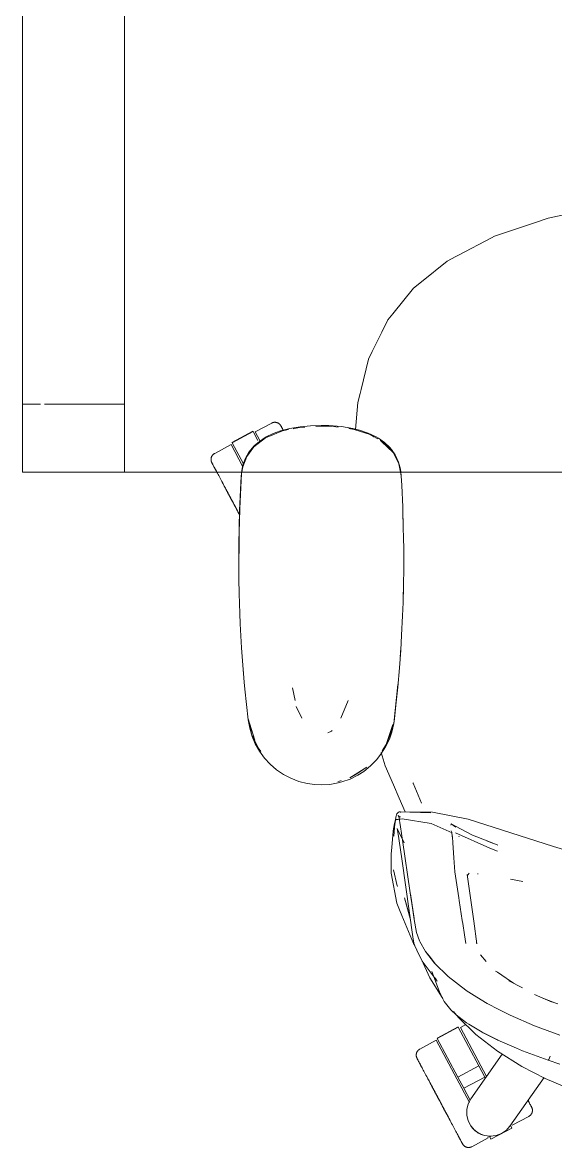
# Model space of a CAD drawing. Header units: millimetres. Extents: x 155927 to 326028, y -36033 to 97293.
# Drawn here: x 169247 to 169560, y 19446 to 20107 of the extents above; entities that cross this region are included whole.
import ezdxf

# ---------------------------------------------------------------- set-up
doc = ezdxf.new("R2010")
doc.units = ezdxf.units.MM
doc.header["$MEASUREMENT"] = 0
doc.layers.add('G-IMPT', color=8, linetype='CONTINUOUS', lineweight=9)
doc.layers.add('I-FURN', color=8, linetype='CONTINUOUS', lineweight=9)

msp = doc.modelspace()

# ---------------------------------------------------------------- linework, layer by layer
at = {"layer": 'G-IMPT'}
for p, q in [((169548.52, 19989.81), (169524.44, 19981.66)), ((169548.52, 19989.81), (169555.96, 19992.32)), ((169569.78, 19995.19), (169555.96, 19992.32)), ((169503.27, 19970.48), (169522.78, 19980.78)), ((169522.78, 19980.78), (169524.44, 19981.66)), ((169496.76, 19967.05), (169501.89, 19969.76)), ((169503.27, 19970.48), (169501.89, 19969.76)), ((169496.76, 19967.05), (169481.63, 19954.84)), ((169464.79, 19936.13), (169476.96, 19951.08)), ((169476.96, 19951.08), (169481.63, 19954.84)), ((169461.82, 19932.48), (169458.29, 19925.32)), ((169464.79, 19936.13), (169461.82, 19932.48)), ((169452.65, 19913.85), (169458.29, 19925.32)), ((169452.65, 19913.85), (169450.5, 19909.48)), ((169450.5, 19909.48), (169446.1, 19891.54)), ((169446.1, 19891.54), (169445.51, 19889.17)), ((169442.77, 19868), (169444.22, 19883.88)), ((169444.22, 19883.88), (169445.51, 19889.17)), ((169389.92, 19863.1), (169394.32, 19864.94)), ((169390.42, 19863.72), (169394.49, 19865.71)), ((169399.94, 19867.27), (169394.32, 19864.94)), ((169398.83, 19867.29), (169394.49, 19865.71)), ((169398.83, 19867.29), (169404.31, 19868.72)), ((169399.94, 19867.27), (169403.4, 19867.98)), ((169410.24, 19869.72), (169404.31, 19868.72)), ((169406.15, 19868.54), (169409.9, 19869.31)), ((169409.9, 19869.31), (169413.11, 19869.5)), ((169410.24, 19869.72), (169416.39, 19870.29)), ((169422.73, 19870.47), (169416.39, 19870.29)), ((169419.62, 19869.9), (169422.73, 19870.09)), ((169427.23, 19870.38), (169422.73, 19870.47)), ((169429.4, 19869.88), (169422.73, 19870.09)), ((169427.23, 19870.38), (169434.55, 19869.8)), ((169429.89, 19869.86), (169432.67, 19869.47)), ((169441.31, 19868.69), (169434.55, 19869.8)), ((169438.86, 19868.6), (169442.15, 19868.14)), ((169445.24, 19867.71), (169441.31, 19868.69)), ((169442.15, 19868.14), (169451.55, 19865.11)), ((169445.24, 19867.71), (169450.33, 19865.97)), ((169450.33, 19865.97), (169454.96, 19863.76)), ((169451.55, 19865.11), (169454, 19863.64)), ((169378.97, 19852.26), (169383.13, 19857.88)), ((169380.26, 19854.66), (169383.33, 19858.4)), ((169383.13, 19857.88), (169389.92, 19863.1)), ((169386.37, 19861.07), (169383.33, 19858.4)), ((169390.42, 19863.72), (169386.37, 19861.07)), ((169454.46, 19863.36), (169455.91, 19862.5)), ((169454.96, 19863.76), (169456.34, 19862.96)), ((169459.79, 19860.51), (169456.34, 19862.96)), ((169457.29, 19861.67), (169459.85, 19860.14)), ((169457.76, 19861.34), (169459.23, 19860.06)), ((169457.76, 19861.34), (169465.15, 19854.43)), ((169459.38, 19859.92), (169462.92, 19856.85)), ((169462.84, 19857.65), (169459.79, 19860.51)), ((169459.85, 19860.14), (169465.15, 19854.43)), ((169462.84, 19857.65), (169463.97, 19856.32)), ((169376.56, 19846.06), (169378.97, 19852.26)), ((169378.3, 19851.23), (169376.9, 19847.59)), ((169378.3, 19851.23), (169380.26, 19854.66)), ((169465.15, 19854.43), (169462.92, 19856.85)), ((169466.17, 19853.1), (169463.97, 19856.32)), ((169466.25, 19852.2), (169465.15, 19854.43)), ((169466.17, 19853.1), (169468.16, 19848.78)), ((169466.25, 19852.2), (169468.36, 19847.94)), ((169376.56, 19846.06), (169376.08, 19842.89)), ((169376.54, 19846.24), (169376.09, 19843.85)), ((169376.54, 19846.24), (169376.9, 19847.59)), ((169469.23, 19844.83), (169468.16, 19848.78)), ((169468.36, 19847.94), (169469.3, 19842.89)), ((169469.47, 19842.89), (169469.23, 19844.83)), ((169374.75, 19820.42), (169375.84, 19842.2)), ((169374.75, 19820.42), (169375.73, 19840.59)), ((169374.79, 19821.62), (169375.84, 19842.2)), ((169375.64, 19838.36), (169375.73, 19840.59)), ((169375.84, 19842.2), (169375.73, 19840.59)), ((169375.84, 19842.2), (169376.09, 19843.85)), ((169469.3, 19842.89), (169469.73, 19840.59)), ((169469.73, 19840.82), (169469.47, 19842.89)), ((169470.01, 19835.15), (169469.73, 19840.82)), ((169470.01, 19835.15), (169470.63, 19822.59)), ((169374.29, 19800.23), (169374.79, 19821.62)), ((169374.29, 19800.23), (169374.75, 19820.42)), ((169374.45, 19810.06), (169374.79, 19821.62)), ((169374.79, 19821.62), (169374.75, 19820.42)), ((169470.75, 19819.05), (169470.63, 19822.59)), ((169471.13, 19803.38), (169470.75, 19819.05)), ((169470.81, 19815.65), (169470.95, 19812.32)), ((169470.95, 19810.1), (169470.95, 19812.32)), ((169374.45, 19810.06), (169374.25, 19790.84)), ((169374.29, 19800.23), (169374.45, 19810.06)), ((169374.33, 19780.04), (169374.45, 19810.06)), ((169374.33, 19780.04), (169374.29, 19800.23)), ((169374.31, 19802.27), (169374.38, 19804.18)), ((169374.33, 19800.12), (169374.31, 19802.27)), ((169471.13, 19803.38), (169471.18, 19798.87)), ((169471.18, 19798.87), (169471.17, 19784.15)), ((169374.33, 19780.04), (169374.25, 19790.84)), ((169374.33, 19780.04), (169374.5, 19771.63)), ((169471.1, 19778.68), (169470.81, 19766.38)), ((169471.1, 19778.68), (169471.17, 19784.15)), ((169374.89, 19759.87), (169374.5, 19771.63)), ((169470.89, 19770.25), (169470.96, 19771.91)), ((169470.96, 19771.91), (169470.96, 19773.98)), ((169374.64, 19766.69), (169374.62, 19768.18)), ((169374.75, 19764.75), (169374.64, 19766.69)), ((169470.51, 19758.5), (169470.81, 19766.38)), ((169374.89, 19759.87), (169375.14, 19753.84)), ((169470.51, 19758.5), (169469.97, 19747.19)), ((169375.95, 19739.7), (169375.14, 19753.84)), ((169469.41, 19738.32), (169469.97, 19747.19)), ((169376.28, 19734.62), (169375.95, 19739.7)), ((169469.41, 19738.32), (169468.68, 19728.03)), ((169376.28, 19734.62), (169377.52, 19719.56)), ((169469.28, 19736.28), (169469.14, 19734.86)), ((169469.28, 19736.28), (169469.37, 19738.18)), ((169376.93, 19726.43), (169377.1, 19724.76)), ((169467.7, 19716.64), (169468.68, 19728.03)), ((169377.52, 19719.56), (169377.87, 19715.43)), ((169377.87, 19715.43), (169379.78, 19697.5)), ((169405.74, 19716.22), (169407.32, 19708.78)), ((169465.35, 19695.2), (169467.8, 19718.15)), ((169465.35, 19695.2), (169467.7, 19716.64)), ((169467.8, 19718.15), (169465.68, 19698.02)), ((169411.35, 19698.39), (169408.08, 19705.17)), ((169438.45, 19708.72), (169434.3, 19698.29)), ((169379.78, 19698.02), (169383.61, 19685.55)), ((169379.78, 19698.02), (169380.69, 19694.7)), ((169379.78, 19697.5), (169380.67, 19692.46)), ((169381.82, 19689.05), (169379.9, 19697.45)), ((169382.14, 19687.6), (169380.67, 19692.46)), ((169383.61, 19685.55), (169380.69, 19694.7)), ((169460.94, 19682.85), (169464.76, 19694.7)), ((169464.55, 19692.07), (169460.94, 19682.85)), ((169461.85, 19685.55), (169464.76, 19694.7)), ((169465.35, 19695.2), (169464.19, 19690.24)), ((169465.13, 19695.12), (169464.55, 19692.07)), ((169465.35, 19695.2), (169465.68, 19698.02)), ((169381.82, 19689.05), (169385.56, 19680.98)), ((169383.95, 19683.36), (169382.14, 19687.6)), ((169426.55, 19689.75), (169428.78, 19690.77)), ((169428.78, 19690.77), (169429.23, 19691.06)), ((169460.55, 19681.52), (169462.74, 19686.1)), ((169460.94, 19682.85), (169461.85, 19685.55)), ((169462.74, 19686.1), (169464.19, 19690.24)), ((169383.95, 19683.36), (169386.46, 19678.92)), ((169387.15, 19678.87), (169385.56, 19680.98)), ((169389.46, 19674.83), (169386.46, 19678.92)), ((169460.55, 19681.52), (169457.82, 19677.2)), ((169460.94, 19682.85), (169458.52, 19679.27)), ((169389.46, 19674.83), (169392.62, 19671.39)), ((169451.65, 19670.29), (169455.2, 19673.89)), ((169455.2, 19673.89), (169457.82, 19677.2)), ((169460.26, 19670.36), (169458.01, 19678.18)), ((169396.46, 19668.07), (169392.62, 19671.39)), ((169400.63, 19665.24), (169396.46, 19668.07)), ((169439.52, 19663.24), (169449.47, 19669.56)), ((169443.2, 19665.4), (169449.47, 19669.56)), ((169444.13, 19664.83), (169447.68, 19667.1)), ((169451.65, 19670.29), (169447.68, 19667.1)), ((169460.26, 19670.36), (169465.12, 19659.24)), ((169400.63, 19665.24), (169404.79, 19663.05)), ((169404.79, 19663.05), (169409.5, 19661.22)), ((169414.37, 19659.96), (169409.5, 19661.22)), ((169414.37, 19659.96), (169418.88, 19659.31)), ((169422.73, 19659.14), (169418.88, 19659.31)), ((169422.73, 19659.14), (169427.77, 19659.43)), ((169427.77, 19659.43), (169432.72, 19660.31)), ((169434.41, 19661.68), (169432.38, 19661.06)), ((169432.72, 19660.31), (169434.84, 19660.88)), ((169439.62, 19662.59), (169434.84, 19660.88)), ((169439.52, 19663.24), (169443.2, 19665.4)), ((169439.62, 19662.59), (169444.13, 19664.83)), ((169465.12, 19659.24), (169468.54, 19651.4)), ((169476.54, 19660.46), (169476.65, 19660.2)), ((169481.57, 19648.34), (169476.65, 19660.2)), ((169468.54, 19651.4), (169472.11, 19643.24)), ((169466.08, 19636.92), (169466.62, 19640.2)), ((169470.22, 19639.22), (169466.27, 19638.84)), ((169466.62, 19640.2), (169467.17, 19642.07)), ((169466.68, 19638.6), (169470.26, 19639.29)), ((169466.68, 19638.6), (169470.22, 19639.22)), ((169467.49, 19642.6), (169467.17, 19642.07)), ((169467.49, 19642.6), (169467.98, 19642.98)), ((169468.21, 19640.71), (169467.82, 19641.22)), ((169468.37, 19640.12), (169467.82, 19641.22)), ((169468.56, 19643.37), (169467.98, 19642.98)), ((169468.37, 19640.12), (169468.21, 19640.74)), ((169468.21, 19640.74), (169469.31, 19634.47)), ((169468.75, 19640.39), (169468.21, 19640.71)), ((169468.56, 19643.37), (169469.42, 19643.18)), ((169487.12, 19642.76), (169468.67, 19643.34)), ((169468.67, 19643.34), (169469.14, 19643.24)), ((169468.75, 19640.39), (169469.25, 19640.31)), ((169487.12, 19642.76), (169469.14, 19643.24)), ((169488.01, 19643.2), (169469.14, 19643.24)), ((169469.14, 19643.24), (169469.31, 19643.21)), ((169469.42, 19643.18), (169469.31, 19643.21)), ((169487.3, 19636.57), (169470.26, 19639.29)), ((169508.96, 19639), (169488.01, 19643.2)), ((169465.82, 19636.51), (169465.01, 19632.26)), ((169465.49, 19631.62), (169466.01, 19636.31)), ((169465.82, 19636.51), (169466.27, 19638.84)), ((169466.08, 19636.92), (169466.01, 19636.31)), ((169471.41, 19625.07), (169467.41, 19633.5)), ((169467.41, 19633.5), (169467.55, 19632.64)), ((169467.55, 19632.64), (169468.38, 19627.61)), ((169470.43, 19626.62), (169469.31, 19634.47)), ((169487.3, 19636.57), (169499.6, 19630.98)), ((169498.84, 19635.49), (169498.98, 19636.18)), ((169498.98, 19636.18), (169499.11, 19636.21)), ((169499.11, 19636.21), (169499.28, 19636.24)), ((169499.11, 19636.21), (169501.82, 19634.37)), ((169499.11, 19636.21), (169501.57, 19634.86)), ((169511.68, 19629.58), (169501.57, 19634.86)), ((169559.2, 19623.02), (169508.96, 19639)), ((169464.17, 19622.47), (169464.97, 19631.79)), ((169464.97, 19631.79), (169465.01, 19632.26)), ((169465.49, 19631.62), (169465.28, 19629.03)), ((169468.38, 19627.61), (169468.6, 19626.32)), ((169470.04, 19615.65), (169468.6, 19626.32)), ((169474.98, 19595.74), (169470.43, 19626.62)), ((169499.15, 19632.23), (169499.42, 19631.46)), ((169499.45, 19631.39), (169499.42, 19631.46)), ((169499.73, 19628.93), (169499.45, 19631.39)), ((169499.73, 19628.93), (169499.77, 19628.56)), ((169500.03, 19625.15), (169499.77, 19628.56)), ((169521.78, 19622.03), (169501.63, 19630.95)), ((169503.79, 19628.58), (169503.52, 19629.01)), ((169511.68, 19629.58), (169520.15, 19626.33)), ((169525.05, 19624.31), (169519.94, 19626.33)), ((169519.94, 19626.33), (169523.32, 19624.99)), ((169520.15, 19626.33), (169525.05, 19624.31)), ((169464.17, 19622.47), (169463.82, 19618.51)), ((169500.03, 19625.15), (169500.66, 19616.31)), ((169526.37, 19620.28), (169521.78, 19622.03)), ((169525.05, 19624.31), (169526.46, 19623.75)), ((169559.2, 19623.02), (169589.18, 19613.83)), ((169463.82, 19618.51), (169463.83, 19614.34)), ((169463.85, 19607.37), (169463.83, 19614.34)), ((169470.04, 19615.65), (169476.71, 19568.44)), ((169501.28, 19608.06), (169500.66, 19616.31)), ((169463.85, 19607.37), (169467.09, 19589.68)), ((169465.26, 19609.24), (169467.31, 19599.93)), ((169501.29, 19607.98), (169501.28, 19608.06)), ((169501.29, 19607.98), (169503.5, 19592.77)), ((169509.67, 19607.33), (169508.43, 19605.76)), ((169508.46, 19605.98), (169508.51, 19606.21)), ((169508.55, 19606.47), (169508.51, 19606.21)), ((169512.29, 19579.14), (169508.55, 19606.47)), ((169514.62, 19606.97), (169514.96, 19606.93)), ((169467.31, 19599.93), (169467.46, 19599.36)), ((169541.09, 19602.29), (169533.84, 19603.71)), ((169471.59, 19592.86), (169474.94, 19580.97)), ((169471.59, 19592.86), (169475.09, 19579.91)), ((169474.98, 19595.74), (169477.31, 19580.55)), ((169475.08, 19595.14), (169477.37, 19579.98)), ((169475.08, 19595.14), (169477.31, 19580.55)), ((169503.5, 19592.77), (169503.74, 19591.22)), ((169467.09, 19589.68), (169468.68, 19585.82)), ((169503.74, 19591.22), (169505.61, 19579.45)), ((169470.08, 19582.45), (169468.68, 19585.82)), ((169476.87, 19566), (169470.08, 19582.45)), ((169478.67, 19572.31), (169477.37, 19579.98)), ((169505.87, 19577.79), (169505.61, 19579.45)), ((169506.93, 19570.95), (169505.87, 19577.79)), ((169512.29, 19579.14), (169514.07, 19565.78)), ((169476.71, 19568.44), (169477.36, 19565.45)), ((169480.43, 19567.52), (169478.67, 19572.31)), ((169480.43, 19567.52), (169480.64, 19567.09)), ((169483.93, 19561.26), (169480.64, 19567.09)), ((169506.93, 19570.95), (169507.68, 19565.88)), ((169477.64, 19564.83), (169476.87, 19566)), ((169478.93, 19562.08), (169477.36, 19565.45)), ((169481.99, 19555.51), (169478.93, 19562.08)), ((169489.35, 19554.29), (169483.93, 19561.26)), ((169484.26, 19561.03), (169489.65, 19554.08)), ((169484.26, 19561.03), (169486.84, 19557.66)), ((169514.07, 19565.78), (169513.92, 19566.26)), ((169490.91, 19543.85), (169481.99, 19555.51)), ((169486.61, 19545.74), (169482.63, 19554.37)), ((169489.65, 19554.08), (169486.84, 19557.66)), ((169489.35, 19554.29), (169497.25, 19546.56)), ((169519.57, 19555.29), (169516.23, 19559.19)), ((169487.67, 19549.51), (169492.18, 19537.6)), ((169497.25, 19546.56), (169507.68, 19538.54)), ((169526.2, 19549.01), (169525.1, 19549.76)), ((169531.33, 19545.52), (169526.2, 19549.01)), ((169493.74, 19534.3), (169486.61, 19545.74)), ((169490.91, 19543.85), (169489.79, 19545.8)), ((169531.91, 19545.12), (169531.33, 19545.52)), ((169535.67, 19542.57), (169531.91, 19545.12)), ((169535.67, 19542.57), (169532.89, 19544.07)), ((169541, 19539.88), (169532.89, 19544.07)), ((169493.26, 19535.38), (169492.18, 19537.6)), ((169494.43, 19532.94), (169493.26, 19535.38)), ((169493.74, 19534.3), (169494.24, 19533.53)), ((169507.68, 19538.54), (169507.94, 19538.37)), ((169514.04, 19534.49), (169507.94, 19538.37)), ((169514.04, 19534.49), (169520.27, 19530.72)), ((169548.04, 19536.01), (169552.89, 19533.82)), ((169552.89, 19533.82), (169558.34, 19531.51)), ((169552.89, 19533.82), (169559.97, 19531.09)), ((169494.43, 19532.94), (169495.04, 19531.8)), ((169495.04, 19531.8), (169498.91, 19526.94)), ((169501.93, 19524.04), (169498.91, 19526.94)), ((169527.06, 19527.15), (169520.27, 19530.72)), ((169527.06, 19527.15), (169533.78, 19523.76)), ((169561.7, 19530.43), (169559.97, 19531.09)), ((169500.35, 19526.05), (169503.35, 19522.37)), ((169501.93, 19524.04), (169508.06, 19519.33)), ((169503.35, 19522.37), (169513.64, 19512.42)), ((169548.01, 19517.58), (169533.78, 19523.76)), ((169508.06, 19519.33), (169509.35, 19518.47)), ((169517.35, 19513.73), (169509.35, 19518.47)), ((169525.96, 19509.42), (169517.35, 19513.73)), ((169526.4, 19509.2), (169517.35, 19513.73)), ((169517.35, 19513.73), (169517.95, 19513.43)), ((169526.4, 19509.2), (169517.95, 19513.43)), ((169548.01, 19517.58), (169562.89, 19512.12)), ((169526.25, 19502.61), (169513.64, 19512.42)), ((169525.96, 19509.42), (169526.4, 19509.2)), ((169526.4, 19509.2), (169537.36, 19504.43)), ((169526.25, 19502.61), (169540.54, 19493.63)), ((169537.36, 19504.43), (169541.04, 19502.95)), ((169541.04, 19502.95), (169556, 19497.38)), ((169540.54, 19493.63), (169554.32, 19486.54)), ((169556, 19497.38), (169556.13, 19497.42)), ((169556.13, 19497.42), (169556, 19497.42)), ((169556, 19497.42), (169562.93, 19495.01)), ((169556.13, 19497.42), (169556.4, 19497.82)), ((169556.13, 19497.42), (169556.18, 19497.43)), ((169556.4, 19497.82), (169556.18, 19497.43)), ((169556.79, 19498.65), (169556.4, 19497.82)), ((169556.51, 19498), (169556.4, 19497.82)), ((169556.79, 19498.65), (169556.51, 19498)), ((169556.79, 19498.65), (169557.21, 19499.71)), ((169556.79, 19498.65), (169556.98, 19499.11)), ((169557.21, 19499.71), (169556.98, 19499.11)), ((169572.29, 19479.03), (169554.32, 19486.54))]:
    msp.add_line(p, q, dxfattribs=at)
at = {"layer": 'I-FURN'}
for p, q in [((169247.19, 19842.89), (169247.19, 20642.89)), ((169247.19, 20642.89), (169247.19, 19842.89)), ((169247.19, 19842.89), (169247.19, 20642.89)), ((169247.19, 20602.89), (169247.19, 19882.89)), ((169307.19, 19882.89), (169307.19, 20602.89)), ((169307.19, 20277.89), (169307.19, 19842.89)), ((169247.19, 19882.89), (169247.19, 19842.89)), ((169247.19, 19882.89), (169257.77, 19882.89)), ((169247.19, 19882.89), (169257.77, 19882.89)), ((169260.08, 19882.89), (169307.19, 19882.89)), ((169260.08, 19882.89), (169307.19, 19882.89)), ((169307.19, 19842.89), (169307.19, 19882.89)), ((169393.59, 19871.84), (169383.91, 19866.69)), ((169393.59, 19871.84), (169393.74, 19871.91)), ((169393.74, 19871.91), (169393.89, 19871.98)), ((169393.89, 19871.98), (169394.03, 19872.04)), ((169394.03, 19872.04), (169394.19, 19872.1)), ((169394.19, 19872.1), (169394.34, 19872.15)), ((169394.34, 19872.15), (169394.49, 19872.19)), ((169394.49, 19872.19), (169394.65, 19872.23)), ((169394.65, 19872.23), (169394.81, 19872.26)), ((169394.81, 19872.26), (169394.97, 19872.28)), ((169394.97, 19872.28), (169395.13, 19872.3)), ((169395.13, 19872.3), (169395.29, 19872.31)), ((169395.29, 19872.31), (169395.45, 19872.31)), ((169395.45, 19872.31), (169395.61, 19872.31)), ((169395.61, 19872.31), (169395.77, 19872.3)), ((169395.77, 19872.3), (169395.93, 19872.29)), ((169395.93, 19872.29), (169396.09, 19872.27)), ((169396.09, 19872.27), (169396.25, 19872.24)), ((169396.25, 19872.24), (169396.41, 19872.21)), ((169396.41, 19872.21), (169396.57, 19872.17)), ((169396.57, 19872.17), (169396.72, 19872.12)), ((169396.72, 19872.12), (169396.87, 19872.07)), ((169396.87, 19872.07), (169397.02, 19872.01)), ((169397.02, 19872.01), (169397.17, 19871.94)), ((169397.17, 19871.94), (169397.32, 19871.87)), ((169397.32, 19871.87), (169397.46, 19871.8)), ((169397.46, 19871.8), (169397.6, 19871.72)), ((169397.6, 19871.72), (169397.73, 19871.63)), ((169397.73, 19871.63), (169397.87, 19871.54)), ((169397.87, 19871.54), (169397.99, 19871.44)), ((169397.99, 19871.44), (169398.12, 19871.34)), ((169398.12, 19871.34), (169398.24, 19871.23)), ((169398.24, 19871.23), (169398.35, 19871.12)), ((169398.35, 19871.12), (169398.46, 19871)), ((169398.46, 19871), (169398.57, 19870.88)), ((169398.57, 19870.88), (169398.67, 19870.75)), ((169398.67, 19870.75), (169398.77, 19870.62)), ((169398.77, 19870.62), (169398.86, 19870.49)), ((169398.86, 19870.49), (169398.94, 19870.35)), ((169382.59, 19867.05), (169370.23, 19860.47)), ((169370.32, 19860.3), (169382.68, 19866.88)), ((169382.68, 19866.88), (169385.49, 19861.58)), ((169383.91, 19866.69), (169386.67, 19861.5)), ((169398.94, 19870.35), (169399.02, 19870.21)), ((169399.02, 19870.21), (169399.05, 19870.17)), ((169399.05, 19870.17), (169399.06, 19870.15)), ((169399.07, 19870.13), (169399.05, 19870.17)), ((169399.05, 19870.17), (169399.05, 19870.17)), ((169399.06, 19870.15), (169399.09, 19870.09)), ((169399.11, 19870.04), (169399.07, 19870.13)), ((169399.09, 19870.09), (169399.14, 19869.99)), ((169399.18, 19869.92), (169399.11, 19870.04)), ((169399.14, 19869.99), (169399.22, 19869.85)), ((169399.27, 19869.76), (169399.18, 19869.92)), ((169399.22, 19869.85), (169399.31, 19869.67)), ((169399.37, 19869.56), (169399.27, 19869.76)), ((169399.31, 19869.67), (169399.43, 19869.45)), ((169399.5, 19869.32), (169399.37, 19869.56)), ((169399.43, 19869.45), (169399.57, 19869.2)), ((169399.65, 19869.04), (169399.5, 19869.32)), ((169399.57, 19869.2), (169399.72, 19868.9)), ((169399.82, 19868.72), (169399.65, 19869.04)), ((169399.72, 19868.9), (169399.9, 19868.56)), ((169400.01, 19868.37), (169399.82, 19868.72)), ((169399.9, 19868.56), (169400.1, 19868.19)), ((169400.22, 19867.97), (169400.01, 19868.37)), ((169400.1, 19868.19), (169400.32, 19867.78)), ((169400.44, 19867.54), (169400.22, 19867.97)), ((169369.78, 19859.18), (169360.1, 19854.03)), ((169369.78, 19859.18), (169376.52, 19846.51)), ((169376.97, 19847.8), (169370.32, 19860.3)), ((169357.96, 19850.6), (169357.97, 19850.76)), ((169357.97, 19850.76), (169357.98, 19850.92)), ((169357.98, 19850.92), (169358, 19851.08)), ((169358, 19851.08), (169358.03, 19851.24)), ((169358.03, 19851.24), (169358.07, 19851.39)), ((169358.07, 19851.39), (169358.11, 19851.55)), ((169358.11, 19851.55), (169358.15, 19851.71)), ((169358.15, 19851.71), (169358.2, 19851.86)), ((169358.2, 19851.86), (169358.26, 19852.01)), ((169358.26, 19852.01), (169358.33, 19852.16)), ((169358.33, 19852.16), (169358.4, 19852.3)), ((169358.4, 19852.3), (169358.47, 19852.44)), ((169358.47, 19852.44), (169358.56, 19852.58)), ((169358.56, 19852.58), (169358.64, 19852.72)), ((169358.64, 19852.72), (169358.73, 19852.85)), ((169358.73, 19852.85), (169358.83, 19852.98)), ((169358.83, 19852.98), (169358.94, 19853.1)), ((169358.94, 19853.1), (169359.04, 19853.22)), ((169359.04, 19853.22), (169359.16, 19853.34)), ((169359.16, 19853.34), (169359.27, 19853.45)), ((169359.27, 19853.45), (169359.39, 19853.55)), ((169359.39, 19853.55), (169359.52, 19853.66)), ((169359.52, 19853.66), (169359.65, 19853.75)), ((169359.65, 19853.75), (169359.78, 19853.84)), ((169359.78, 19853.84), (169359.92, 19853.93)), ((169359.92, 19853.93), (169360.06, 19854.01)), ((169360.06, 19854.01), (169360.1, 19854.03)), ((169357.96, 19850.44), (169357.96, 19850.6)), ((169357.96, 19850.27), (169357.96, 19850.44)), ((169357.97, 19850.11), (169357.96, 19850.27)), ((169357.99, 19849.95), (169357.97, 19850.11)), ((169358.02, 19849.79), (169357.99, 19849.95)), ((169358.05, 19849.64), (169358.02, 19849.79)), ((169358.08, 19849.48), (169358.05, 19849.64)), ((169358.12, 19849.32), (169358.08, 19849.48)), ((169358.17, 19849.17), (169358.12, 19849.32)), ((169358.23, 19849.02), (169358.17, 19849.17)), ((169358.29, 19848.87), (169358.23, 19849.02)), ((169358.36, 19848.72), (169358.29, 19848.87)), ((169358.43, 19848.58), (169358.36, 19848.72)), ((169358.43, 19848.57), (169358.43, 19848.58)), ((169358.43, 19848.58), (169358.44, 19848.56)), ((169358.46, 19848.53), (169358.43, 19848.57)), ((169358.44, 19848.56), (169358.47, 19848.5)), ((169358.5, 19848.45), (169358.46, 19848.53)), ((169358.47, 19848.5), (169358.53, 19848.4)), ((169358.56, 19848.33), (169358.5, 19848.45)), ((169358.53, 19848.4), (169358.6, 19848.26)), ((169358.65, 19848.17), (169358.56, 19848.33)), ((169358.6, 19848.26), (169358.7, 19848.08)), ((169358.76, 19847.96), (169358.65, 19848.17)), ((169358.7, 19848.08), (169358.81, 19847.86)), ((169358.88, 19847.72), (169358.76, 19847.96)), ((169358.81, 19847.86), (169358.95, 19847.6)), ((169359.03, 19847.44), (169358.88, 19847.72)), ((169358.95, 19847.6), (169359.11, 19847.3)), ((169359.2, 19847.13), (169359.03, 19847.44)), ((169359.11, 19847.3), (169359.29, 19846.97)), ((169359.39, 19846.77), (169359.2, 19847.13)), ((169359.29, 19846.97), (169359.48, 19846.59)), ((169359.6, 19846.38), (169359.39, 19846.77)), ((169359.48, 19846.59), (169359.7, 19846.18)), ((169359.83, 19845.95), (169359.6, 19846.38)), ((169359.7, 19846.18), (169359.94, 19845.74)), ((169360.08, 19845.48), (169359.83, 19845.95)), ((169359.94, 19845.74), (169360.2, 19845.26)), ((169360.34, 19844.98), (169360.08, 19845.48)), ((169360.2, 19845.26), (169360.47, 19844.74)), ((169360.63, 19844.45), (169360.34, 19844.98)), ((169360.47, 19844.74), (169360.76, 19844.19)), ((169360.93, 19843.88), (169360.63, 19844.45)), ((169360.76, 19844.19), (169361.08, 19843.6)), ((169247.19, 19842.89), (169307.19, 19842.89)), ((169307.19, 19842.89), (169247.19, 19842.89)), ((169247.19, 19842.89), (170647.19, 19842.89)), ((170647.19, 19842.89), (169247.19, 19842.89)), ((169361.08, 19843.6), (169361.4, 19842.99)), ((169361.4, 19842.99), (169361.75, 19842.34)), ((169361.75, 19842.34), (169362.11, 19841.66)), ((169362.11, 19841.66), (169362.48, 19840.95)), ((169362.48, 19840.95), (169362.87, 19840.22)), ((169362.87, 19840.22), (169363.28, 19839.46)), ((169363.28, 19839.46), (169363.7, 19838.67)), ((169363.7, 19838.67), (169364.13, 19837.86)), ((169364.13, 19837.86), (169364.57, 19837.02)), ((169364.82, 19836.56), (169364.37, 19837.41)), ((169364.57, 19837.02), (169365.03, 19836.17)), ((169365.28, 19835.7), (169364.82, 19836.56)), ((169365.03, 19836.17), (169365.5, 19835.29)), ((169365.75, 19834.81), (169365.28, 19835.7)), ((169365.5, 19835.29), (169365.97, 19834.39)), ((169366.23, 19833.9), (169365.75, 19834.81)), ((169365.97, 19834.39), (169366.46, 19833.48)), ((169366.72, 19832.98), (169366.23, 19833.9)), ((169366.46, 19833.48), (169366.95, 19832.55)), ((169367.22, 19832.04), (169366.72, 19832.98)), ((169366.95, 19832.55), (169367.45, 19831.61)), ((169367.73, 19831.09), (169367.22, 19832.04)), ((169367.45, 19831.61), (169367.96, 19830.65)), ((169368.24, 19830.13), (169367.73, 19831.09)), ((169367.96, 19830.65), (169368.48, 19829.68)), ((169368.76, 19829.15), (169368.24, 19830.13)), ((169368.48, 19829.68), (169369, 19828.7)), ((169369.28, 19828.17), (169368.76, 19829.15)), ((169369, 19828.7), (169369.52, 19827.71)), ((169369.81, 19827.18), (169369.28, 19828.17)), ((169369.52, 19827.71), (169370.05, 19826.72)), ((169370.34, 19826.18), (169369.81, 19827.18)), ((169370.05, 19826.72), (169370.58, 19825.72)), ((169370.87, 19825.18), (169370.34, 19826.18)), ((169370.58, 19825.72), (169371.12, 19824.72)), ((169371.41, 19824.18), (169370.87, 19825.18)), ((169371.12, 19824.72), (169371.65, 19823.71)), ((169371.94, 19823.17), (169371.41, 19824.18)), ((169371.65, 19823.71), (169372.19, 19822.71)), ((169372.47, 19822.16), (169371.94, 19823.17)), ((169372.19, 19822.71), (169372.72, 19821.7)), ((169373.01, 19821.16), (169372.47, 19822.16)), ((169372.72, 19821.7), (169373.25, 19820.7)), ((169373.54, 19820.16), (169373.01, 19821.16)), ((169373.25, 19820.7), (169373.78, 19819.7)), ((169374.07, 19819.17), (169373.54, 19820.16)), ((169373.78, 19819.7), (169374.31, 19818.71)), ((169374.59, 19818.18), (169374.07, 19819.17)), ((169374.31, 19818.71), (169374.83, 19817.73)), ((169503.15, 19516.92), (169490.79, 19510.34)), ((169490.88, 19510.17), (169503.24, 19516.75)), ((169503.24, 19516.75), (169515.31, 19494.04)), ((169507.62, 19518.24), (169504.47, 19516.56)), ((169504.47, 19516.56), (169519.73, 19487.86)), ((169490.34, 19509.05), (169480.66, 19503.9)), ((169490.34, 19509.05), (169509.81, 19472.44)), ((169502.95, 19487.46), (169490.88, 19510.17)), ((169478.52, 19500.47), (169478.53, 19500.63)), ((169478.52, 19500.31), (169478.52, 19500.47)), ((169478.52, 19500.14), (169478.52, 19500.31)), ((169478.53, 19500.63), (169478.54, 19500.79)), ((169478.54, 19500.79), (169478.56, 19500.95)), ((169478.56, 19500.95), (169478.59, 19501.11)), ((169478.59, 19501.11), (169478.62, 19501.26)), ((169478.62, 19501.26), (169478.66, 19501.42)), ((169478.66, 19501.42), (169478.71, 19501.58)), ((169478.71, 19501.58), (169478.76, 19501.73)), ((169478.76, 19501.73), (169478.82, 19501.88)), ((169478.82, 19501.88), (169478.89, 19502.03)), ((169478.89, 19502.03), (169478.96, 19502.17)), ((169478.96, 19502.17), (169479.03, 19502.31)), ((169479.03, 19502.31), (169479.11, 19502.45)), ((169479.11, 19502.45), (169479.2, 19502.59)), ((169479.2, 19502.59), (169479.29, 19502.72)), ((169479.29, 19502.72), (169479.39, 19502.85)), ((169479.39, 19502.85), (169479.49, 19502.97)), ((169479.49, 19502.97), (169479.6, 19503.09)), ((169479.6, 19503.09), (169479.71, 19503.21)), ((169479.71, 19503.21), (169479.83, 19503.32)), ((169479.83, 19503.32), (169479.95, 19503.42)), ((169479.95, 19503.42), (169480.08, 19503.53)), ((169480.08, 19503.53), (169480.21, 19503.62)), ((169480.21, 19503.62), (169480.34, 19503.71)), ((169480.34, 19503.71), (169480.48, 19503.8)), ((169480.48, 19503.8), (169480.62, 19503.88)), ((169480.62, 19503.88), (169480.66, 19503.9)), ((169510.7, 19474.63), (169529.04, 19500.83)), ((169478.53, 19499.98), (169478.52, 19500.14)), ((169478.55, 19499.82), (169478.53, 19499.98)), ((169478.57, 19499.66), (169478.55, 19499.82)), ((169478.61, 19499.51), (169478.57, 19499.66)), ((169478.64, 19499.35), (169478.61, 19499.51)), ((169478.68, 19499.19), (169478.64, 19499.35)), ((169478.73, 19499.04), (169478.68, 19499.19)), ((169478.79, 19498.89), (169478.73, 19499.04)), ((169478.85, 19498.74), (169478.79, 19498.89)), ((169478.92, 19498.59), (169478.85, 19498.74)), ((169478.99, 19498.45), (169478.92, 19498.59)), ((169478.99, 19498.44), (169478.99, 19498.45)), ((169478.99, 19498.45), (169479, 19498.43)), ((169479.01, 19498.4), (169478.99, 19498.44)), ((169479, 19498.43), (169479.03, 19498.37)), ((169479.06, 19498.32), (169479.01, 19498.4)), ((169479.03, 19498.37), (169479.09, 19498.27)), ((169479.12, 19498.2), (169479.06, 19498.32)), ((169479.09, 19498.27), (169479.16, 19498.13)), ((169479.21, 19498.04), (169479.12, 19498.2)), ((169479.16, 19498.13), (169479.26, 19497.95)), ((169479.32, 19497.83), (169479.21, 19498.04)), ((169479.26, 19497.95), (169479.37, 19497.73)), ((169479.44, 19497.59), (169479.32, 19497.83)), ((169479.37, 19497.73), (169479.51, 19497.47)), ((169479.59, 19497.31), (169479.44, 19497.59)), ((169479.51, 19497.47), (169479.67, 19497.17)), ((169479.76, 19497), (169479.59, 19497.31)), ((169479.67, 19497.17), (169479.85, 19496.84)), ((169479.95, 19496.64), (169479.76, 19497)), ((169479.85, 19496.84), (169480.04, 19496.46)), ((169480.16, 19496.25), (169479.95, 19496.64)), ((169480.04, 19496.46), (169480.26, 19496.05)), ((169480.39, 19495.82), (169480.16, 19496.25)), ((169480.26, 19496.05), (169480.5, 19495.61)), ((169480.64, 19495.35), (169480.39, 19495.82)), ((169480.5, 19495.61), (169480.76, 19495.13)), ((169480.9, 19494.85), (169480.64, 19495.35)), ((169480.76, 19495.13), (169481.03, 19494.61)), ((169481.19, 19494.32), (169480.9, 19494.85)), ((169481.03, 19494.61), (169481.32, 19494.06)), ((169481.49, 19493.75), (169481.19, 19494.32)), ((169481.32, 19494.06), (169481.63, 19493.47)), ((169502.95, 19487.46), (169515.31, 19494.04)), ((169515.31, 19494.04), (169518.84, 19487.4)), ((169481.63, 19493.47), (169481.96, 19492.86)), ((169481.96, 19492.86), (169482.31, 19492.21)), ((169482.31, 19492.21), (169482.67, 19491.53)), ((169482.67, 19491.53), (169483.04, 19490.82)), ((169483.04, 19490.82), (169483.43, 19490.09)), ((169483.43, 19490.09), (169483.84, 19489.33)), ((169483.84, 19489.33), (169484.26, 19488.54)), ((169484.26, 19488.54), (169484.69, 19487.73)), ((169484.69, 19487.73), (169485.13, 19486.89)), ((169485.38, 19486.43), (169484.93, 19487.28)), ((169506.48, 19480.82), (169502.95, 19487.46)), ((169506.48, 19480.82), (169518.84, 19487.4)), ((169553.64, 19487.17), (169533.62, 19458.58)), ((169485.13, 19486.89), (169485.59, 19486.04)), ((169485.84, 19485.57), (169485.38, 19486.43)), ((169485.59, 19486.04), (169486.06, 19485.16)), ((169486.31, 19484.68), (169485.84, 19485.57)), ((169486.06, 19485.16), (169486.53, 19484.26)), ((169486.79, 19483.77), (169486.31, 19484.68)), ((169486.53, 19484.26), (169487.02, 19483.35)), ((169487.28, 19482.85), (169486.79, 19483.77)), ((169487.02, 19483.35), (169487.51, 19482.42)), ((169487.78, 19481.91), (169487.28, 19482.85)), ((169487.51, 19482.42), (169488.01, 19481.48)), ((169488.29, 19480.96), (169487.78, 19481.91)), ((169488.01, 19481.48), (169488.52, 19480.52)), ((169488.8, 19480), (169488.29, 19480.96)), ((169488.52, 19480.52), (169489.04, 19479.55)), ((169510.24, 19473.76), (169506.48, 19480.82)), ((169489.32, 19479.02), (169488.8, 19480)), ((169489.04, 19479.55), (169489.56, 19478.57)), ((169489.84, 19478.04), (169489.32, 19479.02)), ((169489.56, 19478.57), (169490.08, 19477.58)), ((169490.37, 19477.05), (169489.84, 19478.04)), ((169490.08, 19477.58), (169490.61, 19476.59)), ((169490.9, 19476.05), (169490.37, 19477.05)), ((169490.61, 19476.59), (169491.14, 19475.59)), ((169491.43, 19475.05), (169490.9, 19476.05)), ((169491.14, 19475.59), (169491.68, 19474.59)), ((169491.96, 19474.05), (169491.43, 19475.05)), ((169491.68, 19474.59), (169492.21, 19473.58)), ((169492.5, 19473.04), (169491.96, 19474.05)), ((169509.11, 19471.65), (169510.7, 19474.63)), ((169544.14, 19473.9), (169544.42, 19473.37)), ((169492.21, 19473.58), (169492.75, 19472.58)), ((169493.03, 19472.04), (169492.5, 19473.04)), ((169492.75, 19472.58), (169493.28, 19471.57)), ((169493.57, 19471.03), (169493.03, 19472.04)), ((169493.28, 19471.57), (169493.81, 19470.57)), ((169494.1, 19470.03), (169493.57, 19471.03)), ((169493.81, 19470.57), (169494.34, 19469.57)), ((169494.63, 19469.04), (169494.1, 19470.03)), ((169494.34, 19469.57), (169494.87, 19468.58)), ((169495.15, 19468.05), (169494.63, 19469.04)), ((169494.87, 19468.58), (169495.39, 19467.6)), ((169495.67, 19467.07), (169495.15, 19468.05)), ((169495.39, 19467.6), (169495.91, 19466.63)), ((169508.26, 19465.01), (169508.28, 19468.38)), ((169508.28, 19468.38), (169509.11, 19471.65)), ((169544.57, 19473.09), (169544.29, 19473.61)), ((169544.42, 19473.37), (169544.69, 19472.87)), ((169544.83, 19472.61), (169544.57, 19473.09)), ((169544.69, 19472.87), (169544.94, 19472.4)), ((169545.06, 19472.16), (169544.83, 19472.61)), ((169544.94, 19472.4), (169545.17, 19471.97)), ((169545.28, 19471.75), (169545.06, 19472.16)), ((169545.17, 19471.97), (169545.37, 19471.58)), ((169545.48, 19471.38), (169545.28, 19471.75)), ((169545.37, 19471.58), (169545.56, 19471.22)), ((169545.66, 19471.05), (169545.48, 19471.38)), ((169545.56, 19471.22), (169545.73, 19470.9)), ((169545.82, 19470.75), (169545.66, 19471.05)), ((169545.73, 19470.9), (169545.88, 19470.62)), ((169545.95, 19470.49), (169545.82, 19470.75)), ((169545.88, 19470.62), (169546.01, 19470.38)), ((169546.07, 19470.27), (169545.95, 19470.49)), ((169546.01, 19470.38), (169546.12, 19470.18)), ((169546.17, 19470.09), (169546.07, 19470.27)), ((169546.12, 19470.18), (169546.2, 19470.02)), ((169546.24, 19469.95), (169546.17, 19470.09)), ((169546.2, 19470.02), (169546.27, 19469.9)), ((169546.29, 19469.85), (169546.24, 19469.95)), ((169546.27, 19469.9), (169546.31, 19469.82)), ((169546.33, 19469.79), (169546.29, 19469.85)), ((169546.31, 19469.82), (169546.33, 19469.78)), ((169546.34, 19469.77), (169546.33, 19469.79)), ((169546.33, 19469.78), (169546.34, 19469.77)), ((169546.34, 19469.77), (169546.41, 19469.63)), ((169546.41, 19469.63), (169546.48, 19469.48)), ((169546.48, 19469.48), (169546.54, 19469.33)), ((169546.54, 19469.33), (169546.59, 19469.18)), ((169546.59, 19469.18), (169546.64, 19469.03)), ((169546.64, 19469.03), (169546.68, 19468.87)), ((169546.68, 19468.87), (169546.72, 19468.71)), ((169546.73, 19467.11), (169546.7, 19466.95)), ((169546.72, 19468.71), (169546.75, 19468.55)), ((169546.76, 19467.27), (169546.73, 19467.11)), ((169546.75, 19468.55), (169546.77, 19468.39)), ((169546.78, 19467.43), (169546.76, 19467.27)), ((169546.77, 19468.39), (169546.79, 19468.23)), ((169546.8, 19467.59), (169546.78, 19467.43)), ((169546.79, 19468.23), (169546.8, 19468.07)), ((169546.8, 19468.07), (169546.81, 19467.91)), ((169546.81, 19467.75), (169546.8, 19467.59)), ((169546.81, 19467.91), (169546.81, 19467.75)), ((169496.19, 19466.1), (169495.67, 19467.07)), ((169495.91, 19466.63), (169496.42, 19465.66)), ((169496.7, 19465.15), (169496.19, 19466.1)), ((169496.42, 19465.66), (169496.93, 19464.71)), ((169497.2, 19464.2), (169496.7, 19465.15)), ((169496.93, 19464.71), (169497.43, 19463.77)), ((169497.69, 19463.27), (169497.2, 19464.2)), ((169497.43, 19463.77), (169497.92, 19462.85)), ((169498.18, 19462.36), (169497.69, 19463.27)), ((169497.92, 19462.85), (169498.4, 19461.94)), ((169498.4, 19461.94), (169498.87, 19461.06)), ((169498.87, 19461.06), (169499.33, 19460.19)), ((169509.04, 19461.73), (169508.26, 19465.01)), ((169510.59, 19458.73), (169509.04, 19461.73)), ((169534.98, 19459.17), (169544.67, 19464.32)), ((169544.71, 19464.34), (169544.67, 19464.32)), ((169544.85, 19464.42), (169544.71, 19464.34)), ((169544.98, 19464.51), (169544.85, 19464.42)), ((169545.12, 19464.6), (169544.98, 19464.51)), ((169545.25, 19464.69), (169545.12, 19464.6)), ((169545.37, 19464.79), (169545.25, 19464.69)), ((169545.49, 19464.9), (169545.37, 19464.79)), ((169545.61, 19465.01), (169545.49, 19464.9)), ((169545.72, 19465.13), (169545.61, 19465.01)), ((169545.83, 19465.25), (169545.72, 19465.13)), ((169545.93, 19465.37), (169545.83, 19465.25)), ((169546.03, 19465.5), (169545.93, 19465.37)), ((169546.12, 19465.63), (169546.03, 19465.5)), ((169546.21, 19465.77), (169546.12, 19465.63)), ((169546.29, 19465.91), (169546.21, 19465.77)), ((169546.37, 19466.05), (169546.29, 19465.91)), ((169546.44, 19466.19), (169546.37, 19466.05)), ((169546.5, 19466.34), (169546.44, 19466.19)), ((169546.56, 19466.49), (169546.5, 19466.34)), ((169546.61, 19466.64), (169546.56, 19466.49)), ((169546.66, 19466.8), (169546.61, 19466.64)), ((169546.7, 19466.95), (169546.66, 19466.8)), ((169499.33, 19460.19), (169499.78, 19459.34)), ((169499.78, 19459.34), (169500.22, 19458.52)), ((169500.22, 19458.52), (169500.65, 19457.72)), ((169500.65, 19457.72), (169501.06, 19456.94)), ((169501.06, 19456.94), (169501.46, 19456.19)), ((169501.46, 19456.19), (169501.84, 19455.47)), ((169501.84, 19455.47), (169502.21, 19454.78)), ((169502.21, 19454.78), (169502.56, 19454.11)), ((169502.56, 19454.11), (169502.9, 19453.48)), ((169512.81, 19456.19), (169510.59, 19458.73)), ((169510.79, 19458.45), (169511.95, 19457.03)), ((169511.95, 19457.03), (169514.73, 19454.74)), ((169515.57, 19454.26), (169512.81, 19456.19)), ((169518.72, 19453.04), (169515.57, 19454.26)), ((169522.42, 19450.85), (169534.78, 19457.42)), ((169528.58, 19454.17), (169525.42, 19453)), ((169531.37, 19456.07), (169528.58, 19454.17)), ((169533.62, 19458.58), (169531.37, 19456.07)), ((169534.09, 19458.73), (169534.04, 19458.81)), ((169534.04, 19458.81), (169534.78, 19457.42)), ((169502.9, 19453.48), (169503.22, 19452.88)), ((169503.39, 19452.56), (169503.08, 19453.15)), ((169503.22, 19452.88), (169503.52, 19452.31)), ((169503.68, 19452.01), (169503.39, 19452.56)), ((169503.52, 19452.31), (169503.81, 19451.77)), ((169503.95, 19451.5), (169503.68, 19452.01)), ((169503.81, 19451.77), (169504.07, 19451.27)), ((169504.21, 19451.01), (169503.95, 19451.5)), ((169504.07, 19451.27), (169504.32, 19450.8)), ((169504.45, 19450.57), (169504.21, 19451.01)), ((169504.32, 19450.8), (169504.55, 19450.38)), ((169504.67, 19450.16), (169504.45, 19450.57)), ((169504.55, 19450.38), (169504.76, 19449.98)), ((169504.86, 19449.79), (169504.67, 19450.16)), ((169504.76, 19449.98), (169504.95, 19449.63)), ((169505.04, 19449.45), (169504.86, 19449.79)), ((169504.95, 19449.63), (169505.12, 19449.31)), ((169505.2, 19449.15), (169505.04, 19449.45)), ((169505.12, 19449.31), (169505.27, 19449.03)), ((169505.34, 19448.89), (169505.2, 19449.15)), ((169505.27, 19449.03), (169505.39, 19448.79)), ((169505.45, 19448.68), (169505.34, 19448.89)), ((169505.39, 19448.79), (169505.5, 19448.59)), ((169505.55, 19448.5), (169505.45, 19448.68)), ((169505.5, 19448.59), (169505.59, 19448.43)), ((169505.62, 19448.35), (169505.55, 19448.5)), ((169505.59, 19448.43), (169505.65, 19448.3)), ((169505.68, 19448.25), (169505.62, 19448.35)), ((169505.65, 19448.3), (169505.7, 19448.22)), ((169505.71, 19448.19), (169505.68, 19448.25)), ((169505.7, 19448.22), (169505.72, 19448.18)), ((169505.72, 19448.17), (169505.71, 19448.19)), ((169505.72, 19448.18), (169505.72, 19448.17)), ((169505.74, 19448.14), (169505.72, 19448.17)), ((169505.82, 19448), (169505.74, 19448.14)), ((169505.91, 19447.86), (169505.82, 19448)), ((169506, 19447.73), (169505.91, 19447.86)), ((169506.09, 19447.6), (169506, 19447.73)), ((169506.2, 19447.47), (169506.09, 19447.6)), ((169506.3, 19447.35), (169506.2, 19447.47)), ((169506.41, 19447.23), (169506.3, 19447.35)), ((169511.17, 19446.51), (169520.86, 19451.66)), ((169522.07, 19452.61), (169518.72, 19453.04)), ((169520.66, 19452.03), (169520.86, 19451.66)), ((169522.43, 19452.64), (169521.68, 19452.24)), ((169522.42, 19450.85), (169521.68, 19452.24)), ((169521.68, 19452.24), (169521.72, 19452.16)), ((169525.42, 19453), (169522.07, 19452.61)), ((169506.53, 19447.12), (169506.41, 19447.23)), ((169506.65, 19447.01), (169506.53, 19447.12)), ((169506.77, 19446.91), (169506.65, 19447.01)), ((169506.9, 19446.81), (169506.77, 19446.91)), ((169507.03, 19446.72), (169506.9, 19446.81)), ((169507.17, 19446.63), (169507.03, 19446.72)), ((169507.31, 19446.55), (169507.17, 19446.63)), ((169507.45, 19446.48), (169507.31, 19446.55)), ((169507.59, 19446.4), (169507.45, 19446.48)), ((169507.74, 19446.34), (169507.59, 19446.4)), ((169507.89, 19446.28), (169507.74, 19446.34)), ((169508.04, 19446.23), (169507.89, 19446.28)), ((169508.2, 19446.18), (169508.04, 19446.23)), ((169508.36, 19446.14), (169508.2, 19446.18)), ((169508.51, 19446.11), (169508.36, 19446.14)), ((169508.67, 19446.08), (169508.51, 19446.11)), ((169508.83, 19446.06), (169508.67, 19446.08)), ((169508.99, 19446.05), (169508.83, 19446.06)), ((169509.15, 19446.04), (169508.99, 19446.05)), ((169509.31, 19446.04), (169509.15, 19446.04)), ((169509.48, 19446.04), (169509.31, 19446.04)), ((169509.64, 19446.05), (169509.48, 19446.04)), ((169509.8, 19446.07), (169509.64, 19446.05)), ((169509.96, 19446.09), (169509.8, 19446.07)), ((169510.11, 19446.12), (169509.96, 19446.09)), ((169510.27, 19446.16), (169510.11, 19446.12)), ((169510.43, 19446.2), (169510.27, 19446.16)), ((169510.58, 19446.25), (169510.43, 19446.2)), ((169510.73, 19446.31), (169510.58, 19446.25)), ((169510.88, 19446.37), (169510.73, 19446.31)), ((169511.03, 19446.43), (169510.88, 19446.37)), ((169511.17, 19446.51), (169511.03, 19446.43))]:
    msp.add_line(p, q, dxfattribs=at)
for points in [[(169513.53, 19455.58), (169513.11, 19455.91), (169512.68, 19456.25), (169512.29, 19456.68)], [(169522.43, 19452.64), (169522.2, 19452.64), (169521.67, 19452.63), (169521, 19452.67), (169520.62, 19452.71)]]:
    msp.add_open_spline(points, degree=3, dxfattribs=at)
msp.add_open_spline([(169518.02, 19453.24), (169517.55, 19453.38), (169516.92, 19453.6), (169516.29, 19453.9), (169516.13, 19453.98)], degree=3, knots=[-0.6, -0.6, -0.6, -0.6, -0.5, -0.4680239, -0.4680239, -0.4680239, -0.4680239], dxfattribs=at)

doc.saveas('drawing.dxf')
